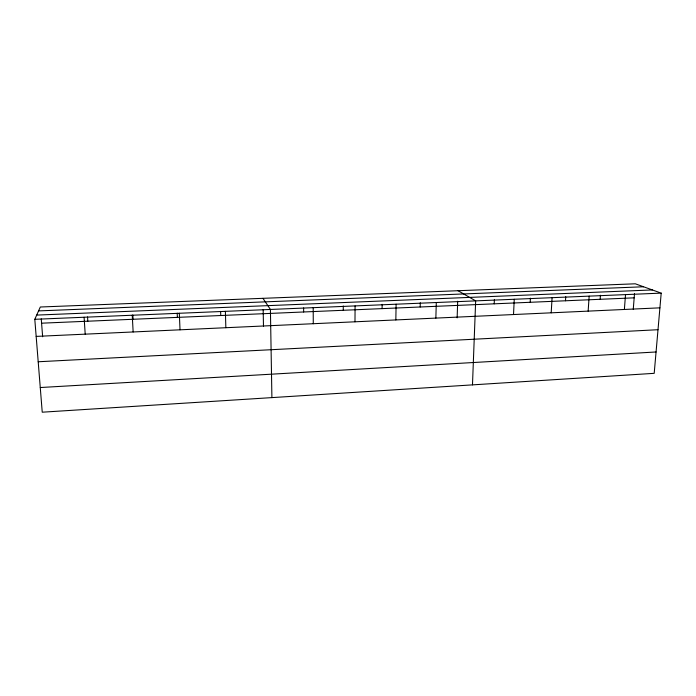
<?xml version="1.0" encoding="UTF-8"?>
<svg xmlns="http://www.w3.org/2000/svg" width="696" height="696" viewBox="0 0 696 696"><rect width="100%" height="100%" fill="white"/><g stroke="black" fill="none" stroke-linecap="round" stroke-linejoin="round"><path stroke-width="1.04" d="M343.259 310.285L343.267 305.97M354.986 321.804L355.082 305.918M382.095 308.624L382.147 304.352M395.841 319.934L396.102 304.204M420.184 306.997L420.288 302.76M435.861 318.098L436.288 302.516M457.142 317.863L457.69 301.203M472.48 384.879L475.664 300.872L458.038 290.71M494.212 303.83L494.386 299.671M513.518 314.548L514.257 299.263M530.187 302.29L530.404 298.166M551.197 312.817L552.085 297.679M565.491 300.776L565.744 296.696M588.146 311.129L589.164 296.131M600.143 299.297L600.439 295.252M624.373 309.468L625.53 294.608M633.256 309.32L634.517 293.521M661.2 293.12L654.197 373.334L42.238 412.197L34.8 319.307L40.316 307.006L635.3 283.803L661.2 293.12L34.8 319.307M40.264 387.533L656.067 351.976M38.202 361.763L658.007 329.713M36.166 336.403L659.912 307.841M41.577 323.188L634.178 297.845M38.567 310.903L643.565 286.769M36.688 315.088L652.361 289.936M262.949 298.323L270.413 309.459L271.901 397.616M41.247 318.872L42.647 336.768M87.539 316.941L87.818 321.213M84.086 317.245L85.208 334.158M132.849 315.044L133.075 319.273M132.249 315.227L133.145 331.966M179.333 313.261L180.02 329.817M177.202 313.191L177.376 317.385M225.382 311.338L225.852 327.72M220.632 311.382L220.762 315.523M263.166 309.607L263.48 326.172M303.613 307.919L303.647 311.982M313.191 307.667L313.278 323.718"/></g></svg>
